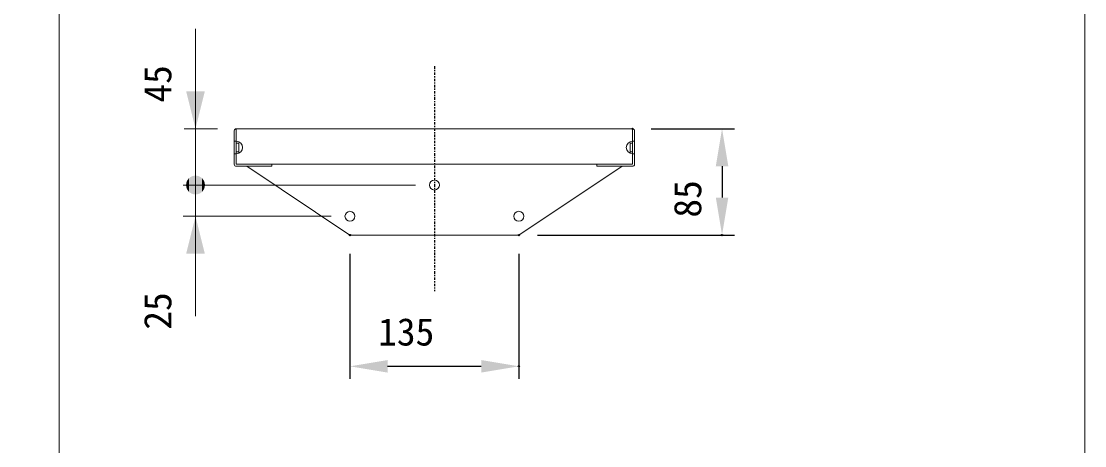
# Model space of a CAD drawing. Units: millimetres, scale not verified. Extents: x -203 to 203, y -143 to 208.
# Drawn here: x 113 to 198, y 29.6 to 63.6 of the extents above; entities that cross this region are included whole.
import ezdxf
from ezdxf.enums import TextEntityAlignment as Align

# ---------------------------------------------------------------- set-up
doc = ezdxf.new("R2010")
doc.units = ezdxf.units.MM
doc.header["$LTSCALE"] = 0.5
doc.header["$PDMODE"] = 32
doc.header["$PDSIZE"] = 0.1
doc.linetypes.add('USER1', pattern=[0.629921, 0.393701, -0.07874, 0.07874, -0.07874])
for name, color, linetype, lineweight in [('0-1_DIMENSION_LINES$02_DIMENSI', 1, 'Continuous', 25), ('0-3_DIMENSION_LINES$01_CENTER_', 7, 'USER1', 25), ('0-5_DIMENSION_LINES$03_LINES', 7, 'Continuous', 18), ('0-A_図面_FORMAT$01_WAKU$OUT_LINE', 6, 'Continuous', 18)]:
    doc.layers.add(name, color=color, linetype=linetype, lineweight=lineweight)
doc.layers.add('0-4_DEFPOINTS', color=7, linetype='Continuous')
doc.styles.add('ＭＳ ゴシック', font='')
doc.styles.get('ＭＳ ゴシック').set_extended_font_data('MS Gothic')

# ---------------------------------------------------------------- blocks, each defined once
blk = doc.blocks.new('U89')
at = {"layer": '0-1_DIMENSION_LINES$02_DIMENSI', "color": 7}
for points in [[(3933.795, 2090), (3932.295, 2096), (3933.795, 2096)], [(3933.795, 2090), (3933.795, 2096), (3935.295, 2096)]]:
    blk.add_solid(points, dxfattribs=at)
blk = doc.blocks.new('U90')
at = {"layer": '0-1_DIMENSION_LINES$02_DIMENSI', "color": 7}
for points in [[(3933.795, 2070), (3932.295, 2070), (3933.795, 2076)], [(3933.795, 2070), (3933.795, 2076), (3935.295, 2070)]]:
    blk.add_solid(points, dxfattribs=at)
blk = doc.blocks.new('D11')
at = {"layer": '0-1_DIMENSION_LINES$02_DIMENSI', "color": 7}
for p, q in [((3958.5, 2070), (3958.5, 2050)), ((3985.5, 2070), (3985.5, 2050)), ((3964.5, 2052), (3979.5, 2052))]:
    blk.add_line(p, q, dxfattribs=at)
for points in [[(3964.5, 2053), (3964.5, 2051), (3958.5, 2052)], [(3979.5, 2051), (3979.5, 2053), (3985.5, 2052)]]:
    blk.add_solid(points, dxfattribs=at)
at = {"layer": '0-4_DEFPOINTS'}
for p in [(3958.5, 2073), (3985.5, 2073), (3985.5, 2052)]:
    blk.add_point(p, dxfattribs=at)
at = {"layer": '0-1_DIMENSION_LINES$02_DIMENSI', "color": 7, "style": 'ＭＳ ゴシック'}
blk.add_text('135', height=4.399, dxfattribs=at).set_placement((3963, 2054), align=Align.BOTTOM_LEFT)
blk = doc.blocks.new('D21')
at = {"layer": '0-1_DIMENSION_LINES$02_DIMENSI', "color": 7}
for p, q in [((4006.68, 2090), (4020, 2090)), ((4018, 2084), (4018, 2079)), ((3988.5, 2073), (4020, 2073))]:
    blk.add_line(p, q, dxfattribs=at)
for points in [[(4019, 2084), (4017, 2084), (4018, 2090)], [(4017, 2079), (4019, 2079), (4018, 2073)]]:
    blk.add_solid(points, dxfattribs=at)
at = {"layer": '0-4_DEFPOINTS'}
for p in [(4003.68, 2090), (3985.5, 2073), (4018, 2073)]:
    blk.add_point(p, dxfattribs=at)
at = {"layer": '0-1_DIMENSION_LINES$02_DIMENSI', "color": 7, "style": 'ＭＳ ゴシック'}
blk.add_text('85', height=4.399, rotation=90, dxfattribs=at).set_placement((4016, 2075.786), align=Align.BOTTOM_LEFT)
blk = doc.blocks.new('U98')
at = {"layer": '0-1_DIMENSION_LINES$02_DIMENSI'}
for points in [[(3932.446, 2080.345), (3932.43, 2081.621), (3932.446, 2081.655)], [(3932.463, 2080.311), (3932.446, 2081.655), (3932.463, 2081.689)], [(3932.446, 2080.345), (3932.446, 2081.655), (3932.463, 2080.311)], [(3932.48, 2080.278), (3932.463, 2081.689), (3932.48, 2081.722)], [(3932.463, 2080.311), (3932.463, 2081.689), (3932.48, 2080.278)], [(3932.499, 2080.244), (3932.48, 2081.722), (3932.499, 2081.756)], [(3932.48, 2080.278), (3932.48, 2081.722), (3932.499, 2080.244)], [(3932.519, 2080.212), (3932.499, 2081.756), (3932.519, 2081.788)], [(3932.499, 2080.244), (3932.499, 2081.756), (3932.519, 2080.212)], [(3932.539, 2080.179), (3932.519, 2081.788), (3932.539, 2081.821)], [(3932.519, 2080.212), (3932.519, 2081.788), (3932.539, 2080.179)], [(3932.561, 2080.147), (3932.539, 2081.821), (3932.561, 2081.853)], [(3932.539, 2080.179), (3932.539, 2081.821), (3932.561, 2080.147)], [(3932.583, 2080.116), (3932.561, 2081.853), (3932.583, 2081.884)], [(3932.561, 2080.147), (3932.561, 2081.853), (3932.583, 2080.116)], [(3932.606, 2080.085), (3932.583, 2081.884), (3932.606, 2081.915)], [(3932.583, 2080.116), (3932.583, 2081.884), (3932.606, 2080.085)], [(3932.63, 2080.055), (3932.606, 2081.915), (3932.63, 2081.945)], [(3932.606, 2080.085), (3932.606, 2081.915), (3932.63, 2080.055)], [(3932.655, 2080.025), (3932.63, 2081.945), (3932.655, 2081.975)], [(3932.63, 2080.055), (3932.63, 2081.945), (3932.655, 2080.025)], [(3932.681, 2079.996), (3932.655, 2081.975), (3932.681, 2082.004)], [(3932.655, 2080.025), (3932.655, 2081.975), (3932.681, 2079.996)], [(3932.707, 2079.967), (3932.681, 2082.004), (3932.707, 2082.033)], [(3932.681, 2079.996), (3932.681, 2082.004), (3932.707, 2079.967)], [(3932.734, 2079.939), (3932.707, 2082.033), (3932.734, 2082.061)], [(3932.707, 2079.967), (3932.707, 2082.033), (3932.734, 2079.939)], [(3932.762, 2079.912), (3932.734, 2082.061), (3932.762, 2082.088)], [(3932.734, 2079.939), (3932.734, 2082.061), (3932.762, 2079.912)], [(3932.791, 2079.886), (3932.762, 2082.088), (3932.791, 2082.114)], [(3932.762, 2079.912), (3932.762, 2082.088), (3932.791, 2079.886)], [(3932.82, 2079.86), (3932.791, 2082.114), (3932.82, 2082.14)], [(3932.791, 2079.886), (3932.791, 2082.114), (3932.82, 2079.86)], [(3932.85, 2079.835), (3932.82, 2082.14), (3932.85, 2082.165)], [(3932.82, 2079.86), (3932.82, 2082.14), (3932.85, 2079.835)], [(3932.88, 2079.811), (3932.85, 2082.165), (3932.88, 2082.189)], [(3932.85, 2079.835), (3932.85, 2082.165), (3932.88, 2079.811)], [(3932.911, 2079.788), (3932.88, 2082.189), (3932.911, 2082.212)], [(3932.88, 2079.811), (3932.88, 2082.189), (3932.911, 2079.788)], [(3932.942, 2079.766), (3932.911, 2082.212), (3932.942, 2082.234)], [(3932.911, 2079.788), (3932.911, 2082.212), (3932.942, 2079.766)], [(3932.974, 2079.745), (3932.942, 2082.234), (3932.974, 2082.255)], [(3932.942, 2079.766), (3932.942, 2082.234), (3932.974, 2079.745)], [(3933.007, 2079.724), (3932.974, 2082.255), (3933.007, 2082.276)], [(3932.974, 2079.745), (3932.974, 2082.255), (3933.007, 2079.724)], [(3933.039, 2079.704), (3933.007, 2082.276), (3933.039, 2082.296)], [(3933.007, 2079.724), (3933.007, 2082.276), (3933.039, 2079.704)], [(3933.073, 2079.685), (3933.039, 2082.296), (3933.073, 2082.315)], [(3933.039, 2079.704), (3933.039, 2082.296), (3933.073, 2079.685)], [(3933.106, 2079.668), (3933.073, 2082.315), (3933.106, 2082.332)], [(3933.073, 2079.685), (3933.073, 2082.315), (3933.106, 2079.668)], [(3933.14, 2079.651), (3933.106, 2082.332), (3933.14, 2082.349)], [(3933.106, 2079.668), (3933.106, 2082.332), (3933.14, 2079.651)], [(3933.174, 2079.635), (3933.14, 2082.349), (3933.174, 2082.365)], [(3933.14, 2079.651), (3933.14, 2082.349), (3933.174, 2079.635)], [(3933.208, 2079.619), (3933.174, 2082.365), (3933.208, 2082.381)], [(3933.174, 2079.635), (3933.174, 2082.365), (3933.208, 2079.619)], [(3933.243, 2079.605), (3933.208, 2082.381), (3933.243, 2082.395)], [(3933.208, 2079.619), (3933.208, 2082.381), (3933.243, 2079.605)], [(3933.278, 2079.592), (3933.243, 2082.395), (3933.278, 2082.408)], [(3933.243, 2079.605), (3933.243, 2082.395), (3933.278, 2079.592)], [(3933.312, 2079.58), (3933.278, 2082.408), (3933.312, 2082.42)], [(3933.278, 2079.592), (3933.278, 2082.408), (3933.312, 2079.58)], [(3933.347, 2079.568), (3933.312, 2082.42), (3933.347, 2082.432)], [(3933.312, 2079.58), (3933.312, 2082.42), (3933.347, 2079.568)], [(3933.382, 2079.558), (3933.347, 2082.432), (3933.382, 2082.442)], [(3933.347, 2079.568), (3933.347, 2082.432), (3933.382, 2079.558)], [(3933.417, 2079.548), (3933.382, 2082.442), (3933.417, 2082.452)], [(3933.382, 2079.558), (3933.382, 2082.442), (3933.417, 2079.548)], [(3933.452, 2079.54), (3933.417, 2082.452), (3933.452, 2082.46)], [(3933.417, 2079.548), (3933.417, 2082.452), (3933.452, 2079.54)], [(3933.487, 2079.532), (3933.452, 2082.46), (3933.487, 2082.468)], [(3933.452, 2079.54), (3933.452, 2082.46), (3933.487, 2079.532)], [(3933.522, 2079.525), (3933.487, 2082.468), (3933.522, 2082.475)], [(3933.487, 2079.532), (3933.487, 2082.468), (3933.522, 2079.525)], [(3933.557, 2079.519), (3933.522, 2082.475), (3933.557, 2082.481)], [(3933.522, 2079.525), (3933.522, 2082.475), (3933.557, 2079.519)], [(3933.591, 2079.514), (3933.557, 2082.481), (3933.591, 2082.486)], [(3933.557, 2079.519), (3933.557, 2082.481), (3933.591, 2079.514)], [(3933.626, 2079.51), (3933.591, 2082.486), (3933.626, 2082.49)], [(3933.591, 2079.514), (3933.591, 2082.486), (3933.626, 2079.51)], [(3933.66, 2079.506), (3933.626, 2082.49), (3933.66, 2082.494)], [(3933.626, 2079.51), (3933.626, 2082.49), (3933.66, 2079.506)], [(3933.694, 2079.503), (3933.66, 2082.494), (3933.694, 2082.497)], [(3933.66, 2079.506), (3933.66, 2082.494), (3933.694, 2079.503)], [(3933.728, 2079.501), (3933.694, 2082.497), (3933.728, 2082.499)], [(3933.694, 2079.503), (3933.694, 2082.497), (3933.728, 2079.501)], [(3933.762, 2079.5), (3933.728, 2082.499), (3933.762, 2082.5)], [(3933.728, 2079.501), (3933.728, 2082.499), (3933.762, 2079.5)], [(3933.762, 2079.5), (3933.762, 2082.5), (3933.795, 2079.5)], [(3933.795, 2079.5), (3933.762, 2082.5), (3933.795, 2082.5)], [(3933.795, 2079.5), (3933.795, 2082.5), (3933.828, 2079.5)], [(3933.828, 2079.5), (3933.795, 2082.5), (3933.828, 2082.5)], [(3933.828, 2079.5), (3933.828, 2082.5), (3933.862, 2079.501)], [(3933.862, 2079.501), (3933.828, 2082.5), (3933.862, 2082.499)], [(3933.862, 2079.501), (3933.862, 2082.499), (3933.896, 2079.503)], [(3933.896, 2079.503), (3933.862, 2082.499), (3933.896, 2082.497)], [(3933.896, 2079.503), (3933.896, 2082.497), (3933.93, 2079.506)], [(3933.93, 2079.506), (3933.896, 2082.497), (3933.93, 2082.494)], [(3933.93, 2079.506), (3933.93, 2082.494), (3933.964, 2079.51)], [(3933.964, 2079.51), (3933.93, 2082.494), (3933.964, 2082.49)], [(3933.964, 2079.51), (3933.964, 2082.49), (3933.999, 2079.514)], [(3933.999, 2079.514), (3933.964, 2082.49), (3933.999, 2082.486)], [(3933.999, 2079.514), (3933.999, 2082.486), (3934.033, 2079.519)], [(3934.033, 2079.519), (3933.999, 2082.486), (3934.033, 2082.481)], [(3934.033, 2079.519), (3934.033, 2082.481), (3934.068, 2079.525)], [(3934.068, 2079.525), (3934.033, 2082.481), (3934.068, 2082.475)], [(3934.068, 2079.525), (3934.068, 2082.475), (3934.103, 2079.532)], [(3934.103, 2079.532), (3934.068, 2082.475), (3934.103, 2082.468)], [(3934.103, 2079.532), (3934.103, 2082.468), (3934.138, 2079.54)], [(3934.138, 2079.54), (3934.103, 2082.468), (3934.138, 2082.46)], [(3934.138, 2079.54), (3934.138, 2082.46), (3934.173, 2079.548)], [(3934.173, 2079.548), (3934.138, 2082.46), (3934.173, 2082.452)], [(3934.173, 2079.548), (3934.173, 2082.452), (3934.208, 2079.558)], [(3934.208, 2079.558), (3934.173, 2082.452), (3934.208, 2082.442)], [(3934.208, 2079.558), (3934.208, 2082.442), (3934.243, 2079.568)], [(3934.243, 2079.568), (3934.208, 2082.442), (3934.243, 2082.432)], [(3934.243, 2079.568), (3934.243, 2082.432), (3934.278, 2079.58)], [(3934.278, 2079.58), (3934.243, 2082.432), (3934.278, 2082.42)], [(3934.278, 2079.58), (3934.278, 2082.42), (3934.312, 2079.592)], [(3934.312, 2079.592), (3934.278, 2082.42), (3934.312, 2082.408)], [(3934.312, 2079.592), (3934.312, 2082.408), (3934.347, 2079.605)], [(3934.347, 2079.605), (3934.312, 2082.408), (3934.347, 2082.395)], [(3934.347, 2079.605), (3934.347, 2082.395), (3934.382, 2079.619)], [(3934.382, 2079.619), (3934.347, 2082.395), (3934.382, 2082.381)], [(3934.382, 2079.619), (3934.382, 2082.381), (3934.416, 2079.635)], [(3934.416, 2079.635), (3934.382, 2082.381), (3934.416, 2082.365)], [(3934.416, 2079.635), (3934.416, 2082.365), (3934.45, 2079.651)], [(3934.45, 2079.651), (3934.416, 2082.365), (3934.45, 2082.349)], [(3934.45, 2079.651), (3934.45, 2082.349), (3934.484, 2079.668)], [(3934.484, 2079.668), (3934.45, 2082.349), (3934.484, 2082.332)], [(3934.484, 2079.668), (3934.484, 2082.332), (3934.517, 2079.685)], [(3934.517, 2079.685), (3934.484, 2082.332), (3934.517, 2082.315)], [(3934.517, 2079.685), (3934.517, 2082.315), (3934.551, 2079.704)], [(3934.551, 2079.704), (3934.517, 2082.315), (3934.551, 2082.296)], [(3934.551, 2079.704), (3934.551, 2082.296), (3934.583, 2079.724)], [(3934.583, 2079.724), (3934.551, 2082.296), (3934.583, 2082.276)], [(3934.583, 2079.724), (3934.583, 2082.276), (3934.616, 2079.745)], [(3934.616, 2079.745), (3934.583, 2082.276), (3934.616, 2082.255)], [(3934.616, 2079.745), (3934.616, 2082.255), (3934.648, 2079.766)], [(3934.648, 2079.766), (3934.616, 2082.255), (3934.648, 2082.234)], [(3934.648, 2079.766), (3934.648, 2082.234), (3934.679, 2079.788)], [(3934.679, 2079.788), (3934.648, 2082.234), (3934.679, 2082.212)], [(3934.679, 2079.788), (3934.679, 2082.212), (3934.71, 2079.811)], [(3934.71, 2079.811), (3934.679, 2082.212), (3934.71, 2082.189)], [(3934.71, 2079.811), (3934.71, 2082.189), (3934.74, 2079.835)], [(3934.74, 2079.835), (3934.71, 2082.189), (3934.74, 2082.165)], [(3934.74, 2079.835), (3934.74, 2082.165), (3934.77, 2079.86)], [(3934.77, 2079.86), (3934.74, 2082.165), (3934.77, 2082.14)], [(3934.77, 2079.86), (3934.77, 2082.14), (3934.799, 2079.886)], [(3934.799, 2079.886), (3934.77, 2082.14), (3934.799, 2082.114)], [(3934.799, 2079.886), (3934.799, 2082.114), (3934.828, 2079.912)], [(3934.828, 2079.912), (3934.799, 2082.114), (3934.828, 2082.088)], [(3934.828, 2079.912), (3934.828, 2082.088), (3934.856, 2079.939)], [(3934.856, 2079.939), (3934.828, 2082.088), (3934.856, 2082.061)], [(3934.856, 2079.939), (3934.856, 2082.061), (3934.883, 2079.967)], [(3934.883, 2079.967), (3934.856, 2082.061), (3934.883, 2082.033)], [(3934.883, 2079.967), (3934.883, 2082.033), (3934.909, 2079.996)], [(3934.909, 2079.996), (3934.883, 2082.033), (3934.909, 2082.004)], [(3934.909, 2079.996), (3934.909, 2082.004), (3934.935, 2080.025)], [(3934.935, 2080.025), (3934.909, 2082.004), (3934.935, 2081.975)], [(3934.935, 2080.025), (3934.935, 2081.975), (3934.959, 2080.055)], [(3934.959, 2080.055), (3934.935, 2081.975), (3934.959, 2081.945)], [(3934.959, 2080.055), (3934.959, 2081.945), (3934.984, 2080.085)], [(3934.984, 2080.085), (3934.959, 2081.945), (3934.984, 2081.915)], [(3934.984, 2080.085), (3934.984, 2081.915), (3935.007, 2080.116)], [(3935.007, 2080.116), (3934.984, 2081.915), (3935.007, 2081.884)], [(3935.007, 2080.116), (3935.007, 2081.884), (3935.029, 2080.147)], [(3935.029, 2080.147), (3935.007, 2081.884), (3935.029, 2081.853)], [(3935.029, 2080.147), (3935.029, 2081.853), (3935.05, 2080.179)], [(3935.05, 2080.179), (3935.029, 2081.853), (3935.05, 2081.821)], [(3935.05, 2080.179), (3935.05, 2081.821), (3935.071, 2080.212)], [(3935.071, 2080.212), (3935.05, 2081.821), (3935.071, 2081.788)], [(3935.071, 2080.212), (3935.071, 2081.788), (3935.091, 2080.244)], [(3935.091, 2080.244), (3935.071, 2081.788), (3935.091, 2081.756)], [(3935.091, 2080.244), (3935.091, 2081.756), (3935.11, 2080.278)], [(3935.11, 2080.278), (3935.091, 2081.756), (3935.11, 2081.722)], [(3935.11, 2080.278), (3935.11, 2081.722), (3935.127, 2080.311)], [(3935.127, 2080.311), (3935.11, 2081.722), (3935.127, 2081.689)], [(3935.127, 2080.311), (3935.127, 2081.689), (3935.144, 2080.345)], [(3935.144, 2080.345), (3935.127, 2081.689), (3935.144, 2081.655)], [(3935.144, 2080.345), (3935.144, 2081.655), (3935.16, 2080.379)], [(3935.16, 2080.379), (3935.144, 2081.655), (3935.16, 2081.621)], [(3932.296, 2080.933), (3932.295, 2081.033), (3932.296, 2081.067)], [(3932.295, 2080.967), (3932.295, 2081), (3932.295, 2081.033)], [(3932.295, 2080.967), (3932.295, 2081.033), (3932.296, 2080.933)], [(3932.298, 2080.899), (3932.296, 2081.067), (3932.298, 2081.101)], [(3932.296, 2080.933), (3932.296, 2081.067), (3932.298, 2080.899)], [(3932.301, 2080.865), (3932.298, 2081.101), (3932.301, 2081.135)], [(3932.298, 2080.899), (3932.298, 2081.101), (3932.301, 2080.865)], [(3932.305, 2080.831), (3932.301, 2081.135), (3932.305, 2081.169)], [(3932.301, 2080.865), (3932.301, 2081.135), (3932.305, 2080.831)], [(3932.309, 2080.796), (3932.305, 2081.169), (3932.309, 2081.204)], [(3932.305, 2080.831), (3932.305, 2081.169), (3932.309, 2080.796)], [(3932.314, 2080.762), (3932.309, 2081.204), (3932.314, 2081.238)], [(3932.309, 2080.796), (3932.309, 2081.204), (3932.314, 2080.762)], [(3932.32, 2080.727), (3932.314, 2081.238), (3932.32, 2081.273)], [(3932.314, 2080.762), (3932.314, 2081.238), (3932.32, 2080.727)], [(3932.327, 2080.692), (3932.32, 2081.273), (3932.327, 2081.308)], [(3932.32, 2080.727), (3932.32, 2081.273), (3932.327, 2080.692)], [(3932.335, 2080.657), (3932.327, 2081.308), (3932.335, 2081.343)], [(3932.327, 2080.692), (3932.327, 2081.308), (3932.335, 2080.657)], [(3932.343, 2080.622), (3932.335, 2081.343), (3932.343, 2081.378)], [(3932.335, 2080.657), (3932.335, 2081.343), (3932.343, 2080.622)], [(3932.353, 2080.587), (3932.343, 2081.378), (3932.353, 2081.413)], [(3932.343, 2080.622), (3932.343, 2081.378), (3932.353, 2080.587)], [(3932.363, 2080.552), (3932.353, 2081.413), (3932.363, 2081.448)], [(3932.353, 2080.587), (3932.353, 2081.413), (3932.363, 2080.552)], [(3932.375, 2080.517), (3932.363, 2081.448), (3932.375, 2081.483)], [(3932.363, 2080.552), (3932.363, 2081.448), (3932.375, 2080.517)], [(3932.387, 2080.483), (3932.375, 2081.483), (3932.387, 2081.517)], [(3932.375, 2080.517), (3932.375, 2081.483), (3932.387, 2080.483)], [(3932.4, 2080.448), (3932.387, 2081.517), (3932.4, 2081.552)], [(3932.387, 2080.483), (3932.387, 2081.517), (3932.4, 2080.448)], [(3932.414, 2080.413), (3932.4, 2081.552), (3932.414, 2081.587)], [(3932.4, 2080.448), (3932.4, 2081.552), (3932.414, 2080.413)], [(3932.43, 2080.379), (3932.414, 2081.587), (3932.43, 2081.621)], [(3932.414, 2080.413), (3932.414, 2081.587), (3932.43, 2080.379)], [(3932.43, 2080.379), (3932.43, 2081.621), (3932.446, 2080.345)], [(3935.16, 2080.379), (3935.16, 2081.621), (3935.175, 2080.413)], [(3935.175, 2080.413), (3935.16, 2081.621), (3935.175, 2081.587)], [(3935.175, 2080.413), (3935.175, 2081.587), (3935.19, 2080.448)], [(3935.19, 2080.448), (3935.175, 2081.587), (3935.19, 2081.552)], [(3935.19, 2080.448), (3935.19, 2081.552), (3935.203, 2080.483)], [(3935.203, 2080.483), (3935.19, 2081.552), (3935.203, 2081.517)], [(3935.203, 2080.483), (3935.203, 2081.517), (3935.215, 2080.517)], [(3935.215, 2080.517), (3935.203, 2081.517), (3935.215, 2081.483)], [(3935.215, 2080.517), (3935.215, 2081.483), (3935.227, 2080.552)], [(3935.227, 2080.552), (3935.215, 2081.483), (3935.227, 2081.448)], [(3935.227, 2080.552), (3935.227, 2081.448), (3935.237, 2080.587)], [(3935.237, 2080.587), (3935.227, 2081.448), (3935.237, 2081.413)], [(3935.237, 2080.587), (3935.237, 2081.413), (3935.247, 2080.622)], [(3935.247, 2080.622), (3935.237, 2081.413), (3935.247, 2081.378)], [(3935.247, 2080.622), (3935.247, 2081.378), (3935.255, 2080.657)], [(3935.255, 2080.657), (3935.247, 2081.378), (3935.255, 2081.343)], [(3935.255, 2080.657), (3935.255, 2081.343), (3935.263, 2080.692)], [(3935.263, 2080.692), (3935.255, 2081.343), (3935.263, 2081.308)], [(3935.263, 2080.692), (3935.263, 2081.308), (3935.27, 2080.727)], [(3935.27, 2080.727), (3935.263, 2081.308), (3935.27, 2081.273)], [(3935.27, 2080.727), (3935.27, 2081.273), (3935.276, 2080.762)], [(3935.276, 2080.762), (3935.27, 2081.273), (3935.276, 2081.238)], [(3935.276, 2080.762), (3935.276, 2081.238), (3935.281, 2080.796)], [(3935.281, 2080.796), (3935.276, 2081.238), (3935.281, 2081.204)], [(3935.281, 2080.796), (3935.281, 2081.204), (3935.285, 2080.831)], [(3935.285, 2080.831), (3935.281, 2081.204), (3935.285, 2081.169)], [(3935.285, 2080.831), (3935.285, 2081.169), (3935.289, 2080.865)], [(3935.289, 2080.865), (3935.285, 2081.169), (3935.289, 2081.135)], [(3935.289, 2080.865), (3935.289, 2081.135), (3935.292, 2080.899)], [(3935.292, 2080.899), (3935.289, 2081.135), (3935.292, 2081.101)], [(3935.292, 2080.899), (3935.292, 2081.101), (3935.293, 2080.933)], [(3935.293, 2080.933), (3935.292, 2081.101), (3935.293, 2081.067)], [(3935.293, 2080.933), (3935.293, 2081.067), (3935.295, 2080.967)], [(3935.295, 2080.967), (3935.293, 2081.067), (3935.295, 2081.033)], [(3935.295, 2080.967), (3935.295, 2081.033), (3935.295, 2081)]]:
    blk.add_solid(points, dxfattribs=at)

msp = doc.modelspace()

# ---------------------------------------------------------------- linework, layer by layer
at = {"layer": '0-1_DIMENSION_LINES$02_DIMENSI', "color": 7, "lineweight": 18}
for p, q in [((126.8975, 63), (126.8975, 40)), ((128.66, 55), (126, 55)), ((144.5, 50.5), (125.8975, 50.5)), ((144.5, 50.5), (126, 50.5)), ((137.75, 48), (125.8975, 48))]:
    msp.add_line(p, q, dxfattribs=at)
at = {"layer": '0-1_DIMENSION_LINES$02_DIMENSI', "lineweight": 18}
msp.add_line((126.8975, 55), (126.8975, 50.5), dxfattribs=at)
at = {"layer": '0-3_DIMENSION_LINES$01_CENTER_'}
msp.add_line((146, 60), (146, 42), dxfattribs=at)
at = {"layer": '0-5_DIMENSION_LINES$03_LINES'}
for p, q in [((116, 133), (116, -107)), ((130, 54), (130, 54.84)), ((130.16, 54), (130.16, 54.84)), ((161.84, 54.84), (161.84, 54)), ((162, 54), (162, 54.84)), ((130, 54), (130, 53)), ((130.36, 53.85), (130.16, 53.85)), ((130.36, 53.15), (130.36, 53.85)), ((161.84, 53.85), (161.64, 53.85)), ((161.64, 53.15), (161.64, 53.85)), ((161.84, 53), (161.84, 54)), ((162, 54), (161.84, 54)), ((162, 53), (162, 54)), ((130.16, 53), (130, 53)), ((130, 52.16), (130, 53)), ((130.16, 53.15), (130.36, 53.15)), ((130.36, 53.0417), (130.36, 53.15)), ((161.64, 53.15), (161.84, 53.15)), ((161.64, 53.0417), (161.64, 53.15)), ((161.84, 53), (162, 53)), ((162, 52.16), (162, 53)), ((130.16, 52), (133, 52)), ((131, 52), (139.25, 46.5)), ((133, 52.16), (133, 52)), ((152.75, 46.5), (161, 52)), ((159, 52.16), (159, 52)), ((161.84, 52), (159, 52)), ((139.25, 46.5), (152.75, 46.5))]:
    msp.add_line(p, q, dxfattribs=at)
for points in [[(130.16, 54.84), (130.16, 55), (161.84, 55), (161.84, 54.84)], [(130, 54), (130.16, 54), (130.16, 53)], [(161.84, 53), (161.84, 52.16), (130.16, 52.16), (130.16, 53)]]:
    msp.add_lwpolyline(points, dxfattribs=at)
for centre in [(146, 50.5), (139.25, 48), (152.75, 48)]:
    msp.add_circle(centre, 0.4, dxfattribs=at)
for centre, radius, start, end in [((130.16, 54.84), 0.16, 90, 180), ((161.84, 54.84), 0.16, 0, 90), ((130.16, 53.5), 0.5, 270, 90), ((161.84, 53.5), 0.5, 90, 270), ((130.16, 52.16), 0.16, 180, 270), ((161.84, 52.16), 0.16, 270, 0)]:
    msp.add_arc(centre, radius, start, end, dxfattribs=at)
at = {"layer": '0-A_図面_FORMAT$01_WAKU$OUT_LINE'}
msp.add_lwpolyline([(-198, -138), (198, -138), (198, 138), (-198, 138)], close=True, dxfattribs=at)

# ---------------------------------------------------------------- block references
at = {"layer": '0-1_DIMENSION_LINES$02_DIMENSI', "xscale": 0.5, "yscale": 0.5}
for name in ['U89', 'D21', 'U98', 'U90', 'D11']:
    msp.add_blockref(name, (-1840, -990), dxfattribs=at)

# ---------------------------------------------------------------- texts
at = {"layer": '0-1_DIMENSION_LINES$02_DIMENSI', "color": 7, "style": 'ＭＳ ゴシック'}
for s, p in [('45', (125.6277, 57.093)), ('25', (125.6277, 38.9299))]:
    msp.add_text(s, height=2.199, rotation=90, dxfattribs=at).set_placement(p, align=Align.BOTTOM_LEFT)

doc.saveas('drawing.dxf')
